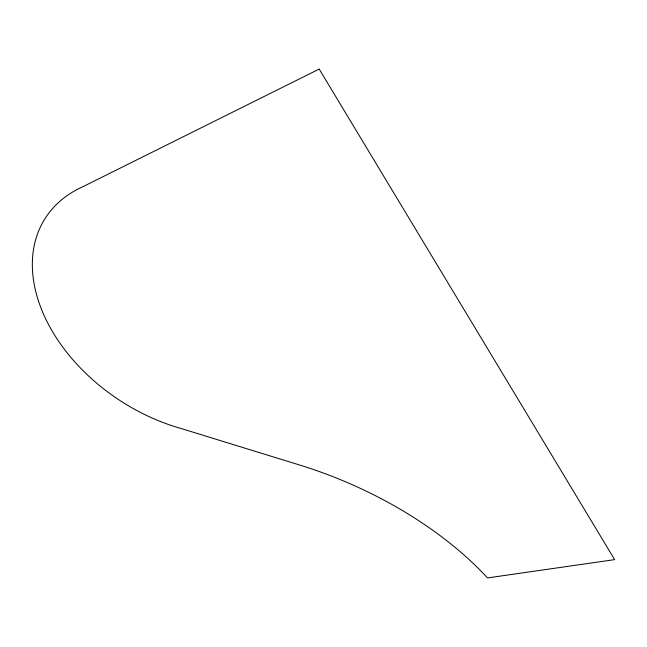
<?xml version="1.0" encoding="UTF-8"?>
<svg xmlns="http://www.w3.org/2000/svg" width="647" height="647" viewBox="0 0 647 647"><rect width="100%" height="100%" fill="white"/><g stroke="black" fill="none" stroke-linecap="round" stroke-linejoin="round"><path stroke-width="0.97" d="M319.189 69.075L82.339 186.975A162.09 112.618 33.1 0 0 42.039 310.665A162.09 112.618 33.1 0 0 181.273 428.549L300.75 465.363A263.329 143.343 23 0 1 487.514 577.925L614.65 559.631L319.189 69.075"/></g></svg>
